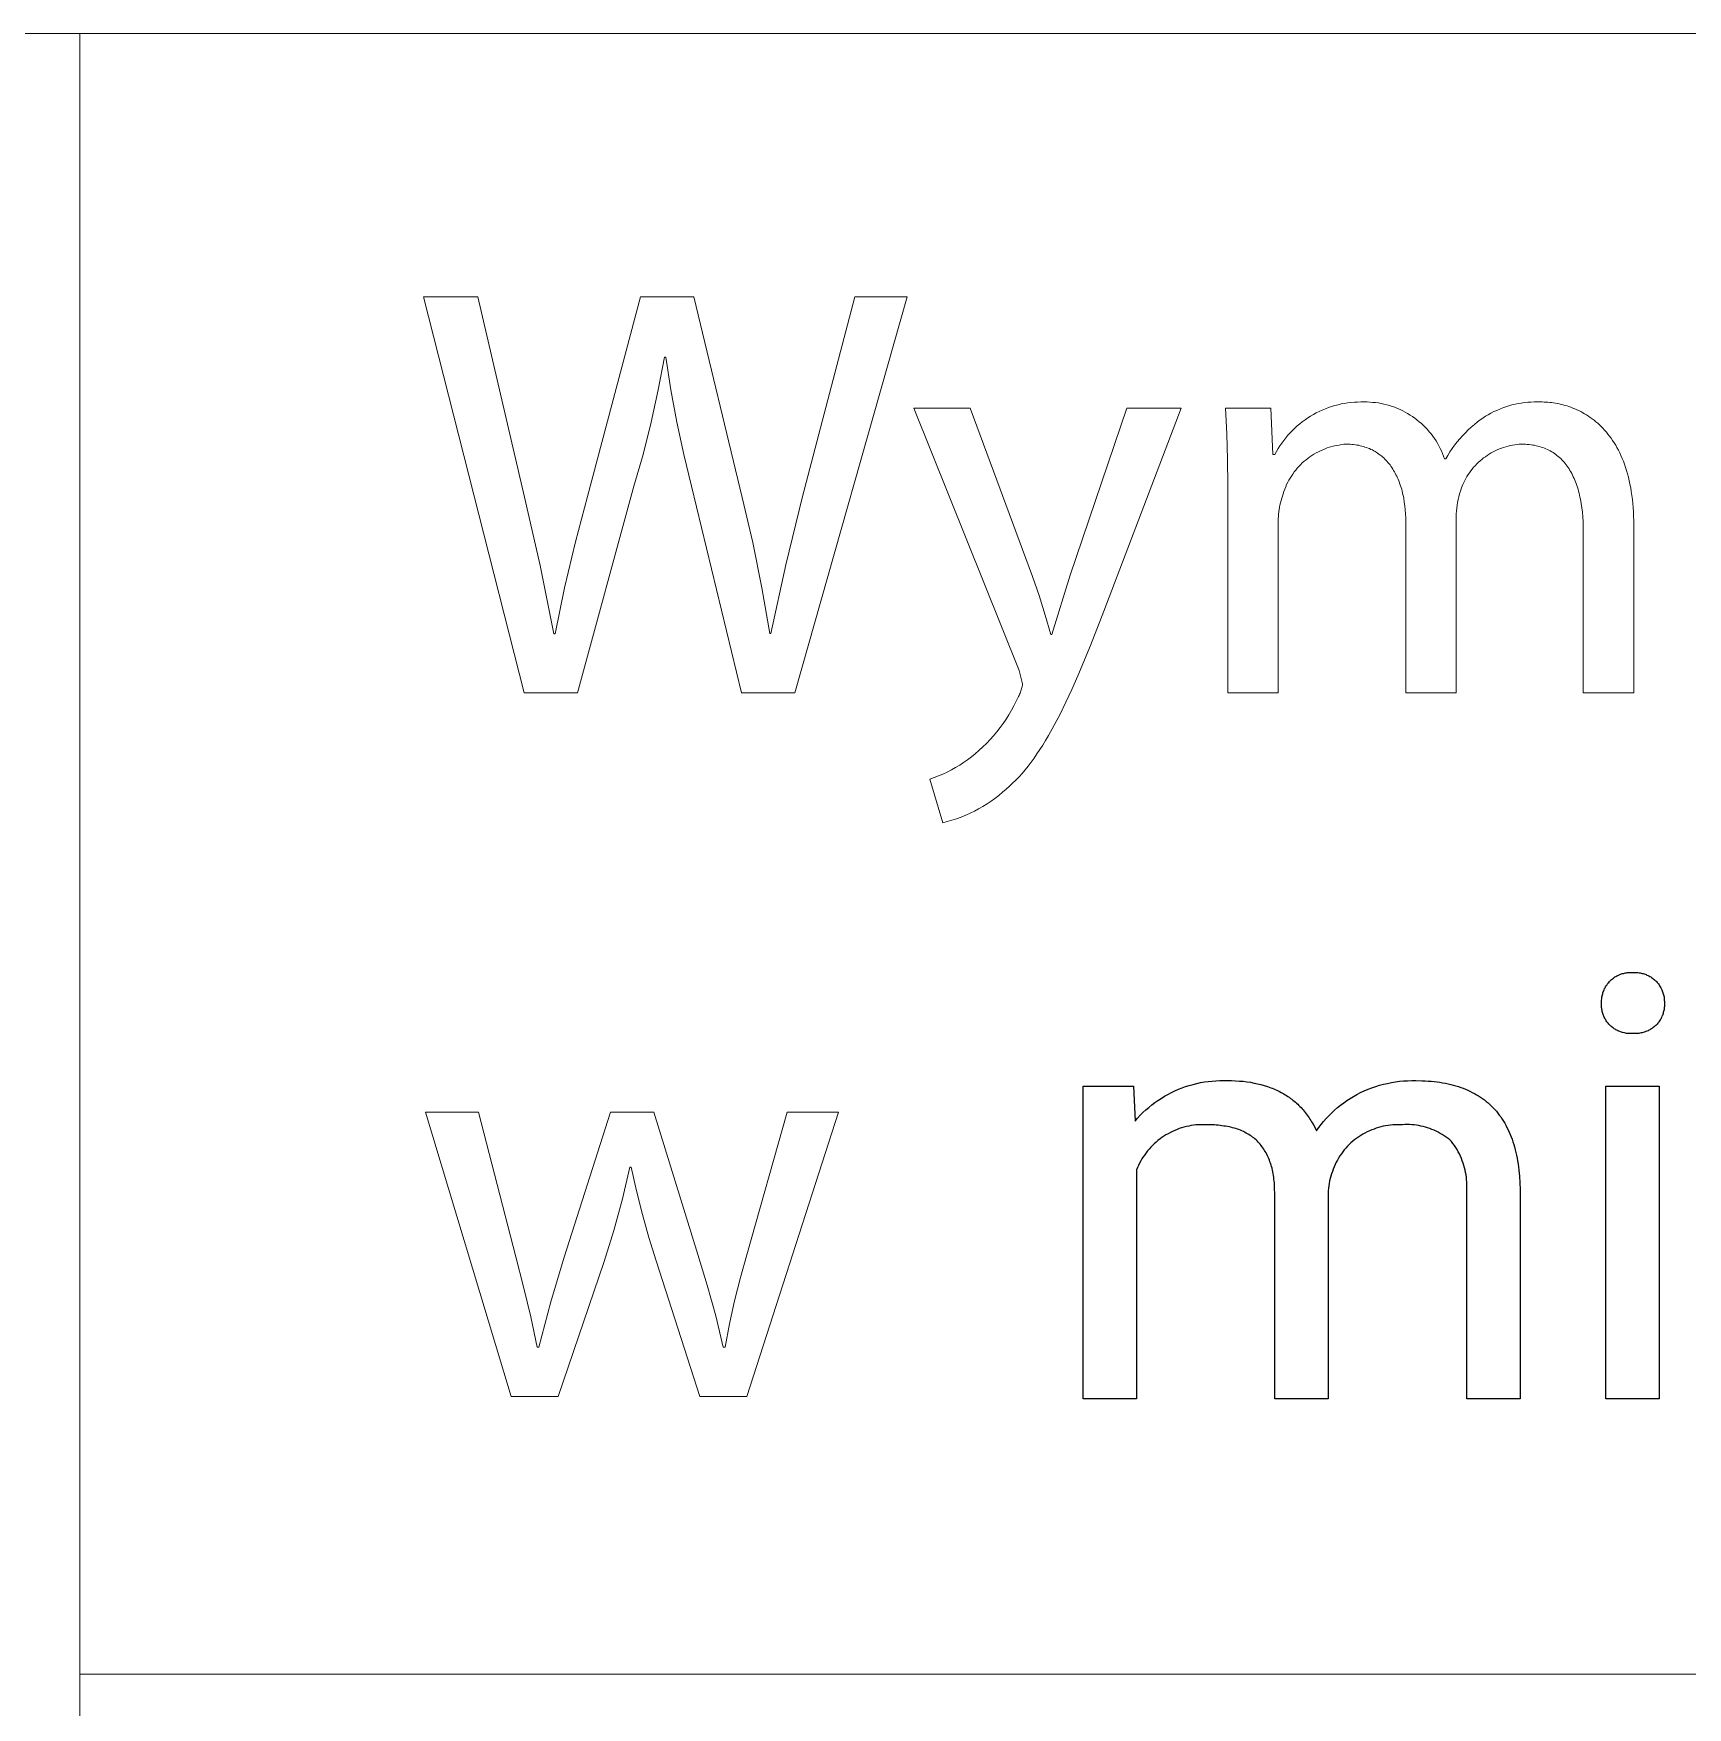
# Model space of a CAD drawing. Header units: millimetres. Extents: x 578 to 4608, y -138 to 2677.
# Drawn here: x 4249.3 to 4362.9, y 197.3 to 312.2 of the extents above; entities that cross this region are included whole.
import ezdxf

# ---------------------------------------------------------------- set-up
doc = ezdxf.new("R2010")
doc.units = ezdxf.units.MM
doc.header["$MEASUREMENT"] = 0
doc.layers.add('Domyślny', color=7, linetype='Continuous', true_color=0x000000)

msp = doc.modelspace()

# ---------------------------------------------------------------- linework, layer by layer
at = {"layer": 'Domyślny', "color": 18, "lineweight": 15, "true_color": 0x000000}
for p, q in [((4604.45, 312.23), (3085.22, 312.23)), ((4252.49, -25.69), (4252.49, 312.23)), ((4283, 266.97), (4276.09, 294.16)), ((4276.09, 294.16), (4279.81, 294.16)), ((4279.81, 294.16), (4283.03, 280.41)), ((4287.35, 280.45), (4290.99, 294.16)), ((4290.99, 294.16), (4294.65, 294.16)), ((4294.65, 294.16), (4297.97, 280.37)), ((4309.29, 294.16), (4301.59, 266.97)), ((4302.11, 280.45), (4305.7, 294.16)), ((4305.7, 294.16), (4309.29, 294.16)), ((4292.64, 290), (4292.21, 287.77)), ((4292.73, 290), (4292.64, 290)), ((4293.08, 287.77), (4292.73, 290)), ((4292.21, 287.77), (4291.71, 285.55)), ((4293.48, 285.55), (4293.08, 287.77)), ((4316.97, 268.5), (4309.75, 286.5)), ((4309.75, 286.5), (4313.62, 286.5)), ((4313.62, 286.5), (4317.9, 274.96)), ((4320.49, 275.04), (4324.37, 286.5)), ((4328.11, 286.5), (4322.8, 272.58)), ((4324.37, 286.5), (4328.11, 286.5)), ((4331.24, 284.75), (4331.14, 286.51)), ((4331.14, 286.51), (4334.25, 286.51)), ((4334.25, 286.51), (4334.4, 283.34)), ((4337.18, 286.08), (4337.38, 286.18)), ((4337.38, 286.18), (4337.58, 286.29)), ((4337.58, 286.29), (4337.79, 286.38)), ((4337.79, 286.38), (4338, 286.47)), ((4338, 286.47), (4338.21, 286.55)), ((4338.21, 286.55), (4338.43, 286.62)), ((4338.43, 286.62), (4338.65, 286.69)), ((4338.65, 286.69), (4338.87, 286.74)), ((4338.87, 286.74), (4339.09, 286.8)), ((4339.09, 286.8), (4339.31, 286.84)), ((4339.31, 286.84), (4339.53, 286.87)), ((4339.53, 286.87), (4339.76, 286.9)), ((4339.76, 286.9), (4339.99, 286.92)), ((4339.99, 286.92), (4340.21, 286.93)), ((4340.21, 286.93), (4340.44, 286.94)), ((4340.44, 286.94), (4340.67, 286.94)), ((4340.67, 286.94), (4340.86, 286.94)), ((4340.86, 286.94), (4341.06, 286.93)), ((4341.06, 286.93), (4341.25, 286.91)), ((4341.25, 286.91), (4341.45, 286.89)), ((4341.45, 286.89), (4341.64, 286.87)), ((4341.64, 286.87), (4341.83, 286.83)), ((4341.83, 286.83), (4342.02, 286.79)), ((4342.02, 286.79), (4342.21, 286.75)), ((4342.21, 286.75), (4342.4, 286.69)), ((4342.4, 286.69), (4342.59, 286.63)), ((4342.59, 286.63), (4342.77, 286.57)), ((4342.77, 286.57), (4342.95, 286.49)), ((4342.95, 286.49), (4343.13, 286.42)), ((4343.13, 286.42), (4343.31, 286.33)), ((4343.31, 286.33), (4343.48, 286.24)), ((4343.48, 286.24), (4343.65, 286.15)), ((4349.18, 286.06), (4349.37, 286.17)), ((4349.37, 286.17), (4349.57, 286.27)), ((4349.57, 286.27), (4349.77, 286.36)), ((4349.77, 286.36), (4349.97, 286.45)), ((4349.97, 286.45), (4350.18, 286.53)), ((4350.18, 286.53), (4350.38, 286.6)), ((4350.38, 286.6), (4350.59, 286.67)), ((4350.59, 286.67), (4350.81, 286.73)), ((4350.81, 286.73), (4351.02, 286.78)), ((4351.02, 286.78), (4351.24, 286.83)), ((4351.24, 286.83), (4351.45, 286.86)), ((4351.45, 286.86), (4351.67, 286.89)), ((4351.67, 286.89), (4351.89, 286.92)), ((4351.89, 286.92), (4352.11, 286.93)), ((4352.11, 286.93), (4352.33, 286.94)), ((4352.33, 286.94), (4352.55, 286.94)), ((4352.55, 286.94), (4352.77, 286.94)), ((4352.77, 286.94), (4352.89, 286.94)), ((4352.89, 286.94), (4353.02, 286.93)), ((4353.02, 286.93), (4353.14, 286.93)), ((4353.14, 286.93), (4353.27, 286.92)), ((4353.27, 286.92), (4353.4, 286.9)), ((4353.4, 286.9), (4353.53, 286.89)), ((4353.53, 286.89), (4353.66, 286.87)), ((4353.66, 286.87), (4353.79, 286.85)), ((4353.79, 286.85), (4353.92, 286.83)), ((4353.92, 286.83), (4354.05, 286.8)), ((4354.05, 286.8), (4354.19, 286.77)), ((4354.19, 286.77), (4354.32, 286.74)), ((4354.32, 286.74), (4354.45, 286.7)), ((4354.45, 286.7), (4354.59, 286.66)), ((4354.59, 286.66), (4354.72, 286.62)), ((4354.72, 286.62), (4354.86, 286.57)), ((4354.86, 286.57), (4354.99, 286.52)), ((4354.99, 286.52), (4355.13, 286.46)), ((4355.13, 286.46), (4355.26, 286.4)), ((4355.26, 286.4), (4355.4, 286.34)), ((4355.4, 286.34), (4355.53, 286.27)), ((4355.53, 286.27), (4355.67, 286.2)), ((4355.67, 286.2), (4355.8, 286.13)), ((4291.71, 285.55), (4291.16, 283.34)), ((4293.96, 283.34), (4293.48, 285.55)), ((4335.74, 284.98), (4335.9, 285.14)), ((4335.9, 285.14), (4336.07, 285.29)), ((4336.07, 285.29), (4336.24, 285.44)), ((4336.24, 285.44), (4336.42, 285.58)), ((4336.42, 285.58), (4336.61, 285.71)), ((4336.61, 285.71), (4336.79, 285.84)), ((4336.79, 285.84), (4336.99, 285.96)), ((4336.99, 285.96), (4337.18, 286.08)), ((4343.65, 286.15), (4343.82, 286.04)), ((4343.82, 286.04), (4343.98, 285.94)), ((4343.98, 285.94), (4344.14, 285.82)), ((4344.14, 285.82), (4344.29, 285.71)), ((4344.29, 285.71), (4344.45, 285.58)), ((4344.45, 285.58), (4344.59, 285.45)), ((4344.59, 285.45), (4344.74, 285.32)), ((4344.74, 285.32), (4344.87, 285.18)), ((4344.87, 285.18), (4345.01, 285.04)), ((4345.01, 285.04), (4345.13, 284.89)), ((4347.61, 284.82), (4347.81, 285.02)), ((4347.81, 285.02), (4348.02, 285.21)), ((4348.02, 285.21), (4348.23, 285.39)), ((4348.23, 285.39), (4348.45, 285.57)), ((4348.45, 285.57), (4348.63, 285.7)), ((4348.63, 285.7), (4348.81, 285.83)), ((4348.81, 285.83), (4348.99, 285.95)), ((4348.99, 285.95), (4349.18, 286.06)), ((4355.8, 286.13), (4355.93, 286.05)), ((4355.93, 286.05), (4356.06, 285.96)), ((4356.06, 285.96), (4356.19, 285.88)), ((4356.19, 285.88), (4356.32, 285.78)), ((4356.32, 285.78), (4356.45, 285.69)), ((4356.45, 285.69), (4356.57, 285.58)), ((4356.57, 285.58), (4356.7, 285.48)), ((4356.7, 285.48), (4356.82, 285.37)), ((4356.82, 285.37), (4356.94, 285.25)), ((4356.94, 285.25), (4357.06, 285.13)), ((4357.06, 285.13), (4357.17, 285)), ((4331.29, 282.98), (4331.24, 284.75)), ((4334.76, 283.74), (4334.88, 283.93)), ((4334.88, 283.93), (4335.01, 284.11)), ((4335.01, 284.11), (4335.14, 284.3)), ((4335.14, 284.3), (4335.28, 284.48)), ((4335.28, 284.48), (4335.43, 284.65)), ((4335.43, 284.65), (4335.58, 284.82)), ((4335.58, 284.82), (4335.74, 284.98)), ((4338.45, 283.88), (4338.29, 283.83)), ((4338.62, 283.92), (4338.45, 283.88)), ((4338.78, 283.95), (4338.62, 283.92)), ((4338.95, 283.98), (4338.78, 283.95)), ((4339.11, 284.01), (4338.95, 283.98)), ((4339.28, 284.03), (4339.11, 284.01)), ((4339.45, 284.04), (4339.28, 284.03)), ((4339.57, 284.04), (4339.45, 284.04)), ((4339.7, 284.03), (4339.57, 284.04)), ((4339.82, 284.02), (4339.7, 284.03)), ((4339.94, 284.01), (4339.82, 284.02)), ((4340.06, 284), (4339.94, 284.01)), ((4340.17, 283.98), (4340.06, 284)), ((4340.29, 283.96), (4340.17, 283.98)), ((4340.4, 283.93), (4340.29, 283.96)), ((4340.51, 283.91), (4340.4, 283.93)), ((4340.62, 283.88), (4340.51, 283.91)), ((4340.72, 283.84), (4340.62, 283.88)), ((4345.13, 284.89), (4345.26, 284.74)), ((4345.26, 284.74), (4345.38, 284.59)), ((4345.38, 284.59), (4345.49, 284.43)), ((4345.49, 284.43), (4345.6, 284.26)), ((4345.6, 284.26), (4345.7, 284.1)), ((4345.7, 284.1), (4345.79, 283.93)), ((4345.79, 283.93), (4345.88, 283.75)), ((4346.71, 283.75), (4346.87, 283.97)), ((4346.87, 283.97), (4347.05, 284.2)), ((4347.05, 284.2), (4347.23, 284.41)), ((4347.23, 284.41), (4347.41, 284.62)), ((4347.41, 284.62), (4347.61, 284.82)), ((4350.39, 283.86), (4350.24, 283.82)), ((4350.54, 283.9), (4350.39, 283.86)), ((4350.69, 283.94), (4350.54, 283.9)), ((4350.85, 283.97), (4350.69, 283.94)), ((4351, 283.99), (4350.85, 283.97)), ((4351.16, 284.01), (4351, 283.99)), ((4351.31, 284.03), (4351.16, 284.01)), ((4351.47, 284.04), (4351.31, 284.03)), ((4351.6, 284.04), (4351.47, 284.04)), ((4351.73, 284.03), (4351.6, 284.04)), ((4351.86, 284.02), (4351.73, 284.03)), ((4351.99, 284.01), (4351.86, 284.02)), ((4352.12, 284), (4351.99, 284.01)), ((4352.24, 283.98), (4352.12, 284)), ((4352.36, 283.96), (4352.24, 283.98)), ((4352.48, 283.93), (4352.36, 283.96)), ((4352.59, 283.91), (4352.48, 283.93)), ((4352.71, 283.87), (4352.59, 283.91)), ((4352.82, 283.84), (4352.71, 283.87)), ((4357.17, 285), (4357.29, 284.87)), ((4357.29, 284.87), (4357.4, 284.73)), ((4357.4, 284.73), (4357.51, 284.59)), ((4357.51, 284.59), (4357.62, 284.44)), ((4357.62, 284.44), (4357.72, 284.29)), ((4357.72, 284.29), (4357.83, 284.13)), ((4357.83, 284.13), (4357.93, 283.97)), ((4357.93, 283.97), (4358.02, 283.8)), ((4291.16, 283.34), (4290.54, 281.15)), ((4294.49, 281.15), (4293.96, 283.34)), ((4331.3, 281.22), (4331.29, 282.98)), ((4334.4, 283.34), (4334.53, 283.34)), ((4334.53, 283.34), (4334.64, 283.54)), ((4334.64, 283.54), (4334.76, 283.74)), ((4336.42, 282.75), (4336.3, 282.63)), ((4336.55, 282.86), (4336.42, 282.75)), ((4336.68, 282.97), (4336.55, 282.86)), ((4336.81, 283.07), (4336.68, 282.97)), ((4336.94, 283.17), (4336.81, 283.07)), ((4337.08, 283.26), (4336.94, 283.17)), ((4337.22, 283.35), (4337.08, 283.26)), ((4337.37, 283.44), (4337.22, 283.35)), ((4337.52, 283.52), (4337.37, 283.44)), ((4337.67, 283.59), (4337.52, 283.52)), ((4337.82, 283.66), (4337.67, 283.59)), ((4337.98, 283.72), (4337.82, 283.66)), ((4338.13, 283.78), (4337.98, 283.72)), ((4338.29, 283.83), (4338.13, 283.78)), ((4340.83, 283.81), (4340.72, 283.84)), ((4340.93, 283.77), (4340.83, 283.81)), ((4341.03, 283.73), (4340.93, 283.77)), ((4341.13, 283.68), (4341.03, 283.73)), ((4341.23, 283.64), (4341.13, 283.68)), ((4341.32, 283.58), (4341.23, 283.64)), ((4341.41, 283.53), (4341.32, 283.58)), ((4341.5, 283.48), (4341.41, 283.53)), ((4341.59, 283.42), (4341.5, 283.48)), ((4341.68, 283.36), (4341.59, 283.42)), ((4341.76, 283.29), (4341.68, 283.36)), ((4341.85, 283.23), (4341.76, 283.29)), ((4341.93, 283.16), (4341.85, 283.23)), ((4342.01, 283.09), (4341.93, 283.16)), ((4342.08, 283.01), (4342.01, 283.09)), ((4342.16, 282.94), (4342.08, 283.01)), ((4342.23, 282.86), (4342.16, 282.94)), ((4342.3, 282.78), (4342.23, 282.86)), ((4342.37, 282.69), (4342.3, 282.78)), ((4345.88, 283.75), (4345.97, 283.58)), ((4345.97, 283.58), (4346.04, 283.4)), ((4346.04, 283.4), (4346.12, 283.22)), ((4346.12, 283.22), (4346.18, 283.03)), ((4346.18, 283.03), (4346.26, 283.03)), ((4346.26, 283.03), (4346.4, 283.27)), ((4346.4, 283.27), (4346.55, 283.51)), ((4346.55, 283.51), (4346.71, 283.75)), ((4348.5, 282.79), (4348.39, 282.68)), ((4348.62, 282.89), (4348.5, 282.79)), ((4348.74, 282.99), (4348.62, 282.89)), ((4348.86, 283.09), (4348.74, 282.99)), ((4348.99, 283.18), (4348.86, 283.09)), ((4349.12, 283.27), (4348.99, 283.18)), ((4349.25, 283.36), (4349.12, 283.27)), ((4349.38, 283.44), (4349.25, 283.36)), ((4349.52, 283.51), (4349.38, 283.44)), ((4349.66, 283.58), (4349.52, 283.51)), ((4349.8, 283.65), (4349.66, 283.58)), ((4349.95, 283.71), (4349.8, 283.65)), ((4350.09, 283.77), (4349.95, 283.71)), ((4350.24, 283.82), (4350.09, 283.77)), ((4352.93, 283.8), (4352.82, 283.84)), ((4353.04, 283.76), (4352.93, 283.8)), ((4353.14, 283.72), (4353.04, 283.76)), ((4353.24, 283.67), (4353.14, 283.72)), ((4353.34, 283.62), (4353.24, 283.67)), ((4353.44, 283.57), (4353.34, 283.62)), ((4353.54, 283.52), (4353.44, 283.57)), ((4353.63, 283.46), (4353.54, 283.52)), ((4353.73, 283.4), (4353.63, 283.46)), ((4353.82, 283.33), (4353.73, 283.4)), ((4353.9, 283.27), (4353.82, 283.33)), ((4353.99, 283.2), (4353.9, 283.27)), ((4354.07, 283.12), (4353.99, 283.2)), ((4354.16, 283.05), (4354.07, 283.12)), ((4354.24, 282.97), (4354.16, 283.05)), ((4354.31, 282.89), (4354.24, 282.97)), ((4354.39, 282.8), (4354.31, 282.89)), ((4354.46, 282.71), (4354.39, 282.8)), ((4354.53, 282.62), (4354.46, 282.71)), ((4358.02, 283.8), (4358.12, 283.62)), ((4358.12, 283.62), (4358.21, 283.44)), ((4358.21, 283.44), (4358.29, 283.25)), ((4358.29, 283.25), (4358.38, 283.06)), ((4358.38, 283.06), (4358.46, 282.86)), ((4358.46, 282.86), (4358.54, 282.66)), ((4335.5, 281.57), (4335.42, 281.42)), ((4335.58, 281.71), (4335.5, 281.57)), ((4335.67, 281.85), (4335.58, 281.71)), ((4335.76, 281.99), (4335.67, 281.85)), ((4335.86, 282.13), (4335.76, 281.99)), ((4335.97, 282.26), (4335.86, 282.13)), ((4336.07, 282.39), (4335.97, 282.26)), ((4336.19, 282.51), (4336.07, 282.39)), ((4336.3, 282.63), (4336.19, 282.51)), ((4342.44, 282.61), (4342.37, 282.69)), ((4342.5, 282.52), (4342.44, 282.61)), ((4342.56, 282.43), (4342.5, 282.52)), ((4342.63, 282.33), (4342.56, 282.43)), ((4342.68, 282.24), (4342.63, 282.33)), ((4342.74, 282.14), (4342.68, 282.24)), ((4342.8, 282.04), (4342.74, 282.14)), ((4342.85, 281.94), (4342.8, 282.04)), ((4342.9, 281.84), (4342.85, 281.94)), ((4342.95, 281.73), (4342.9, 281.84)), ((4343, 281.63), (4342.95, 281.73)), ((4343.04, 281.52), (4343, 281.63)), ((4347.64, 281.68), (4347.57, 281.54)), ((4347.72, 281.81), (4347.64, 281.68)), ((4347.8, 281.95), (4347.72, 281.81)), ((4347.89, 282.08), (4347.8, 281.95)), ((4347.98, 282.2), (4347.89, 282.08)), ((4348.08, 282.33), (4347.98, 282.2)), ((4348.18, 282.45), (4348.08, 282.33)), ((4348.28, 282.56), (4348.18, 282.45)), ((4348.39, 282.68), (4348.28, 282.56)), ((4354.6, 282.53), (4354.53, 282.62)), ((4354.67, 282.44), (4354.6, 282.53)), ((4354.73, 282.34), (4354.67, 282.44)), ((4354.79, 282.24), (4354.73, 282.34)), ((4354.86, 282.13), (4354.79, 282.24)), ((4354.91, 282.03), (4354.86, 282.13)), ((4354.97, 281.92), (4354.91, 282.03)), ((4355.02, 281.8), (4354.97, 281.92)), ((4355.08, 281.69), (4355.02, 281.8)), ((4355.13, 281.57), (4355.08, 281.69)), ((4355.17, 281.45), (4355.13, 281.57)), ((4358.54, 282.66), (4358.61, 282.44)), ((4358.61, 282.44), (4358.68, 282.23)), ((4358.68, 282.23), (4358.74, 282)), ((4358.74, 282), (4358.8, 281.77)), ((4358.8, 281.77), (4358.86, 281.53)), ((4286.52, 277.33), (4287.35, 280.45)), ((4290.54, 281.15), (4286.67, 266.97)), ((4297.91, 266.97), (4294.49, 281.15)), ((4300.96, 275.76), (4302.11, 280.45)), ((4331.3, 266.97), (4331.3, 281.22)), ((4335.06, 280.48), (4335.01, 280.33)), ((4335.1, 280.64), (4335.06, 280.48)), ((4335.16, 280.8), (4335.1, 280.64)), ((4335.21, 280.96), (4335.16, 280.8)), ((4335.28, 281.11), (4335.21, 280.96)), ((4335.34, 281.27), (4335.28, 281.11)), ((4335.42, 281.42), (4335.34, 281.27)), ((4343.08, 281.41), (4343.04, 281.52)), ((4343.12, 281.29), (4343.08, 281.41)), ((4343.16, 281.18), (4343.12, 281.29)), ((4343.2, 281.06), (4343.16, 281.18)), ((4343.24, 280.94), (4343.2, 281.06)), ((4343.27, 280.82), (4343.24, 280.94)), ((4343.3, 280.7), (4343.27, 280.82)), ((4343.33, 280.58), (4343.3, 280.7)), ((4343.36, 280.45), (4343.33, 280.58)), ((4343.38, 280.32), (4343.36, 280.45)), ((4347.16, 280.43), (4347.12, 280.24)), ((4347.21, 280.62), (4347.16, 280.43)), ((4347.27, 280.82), (4347.21, 280.62)), ((4347.32, 280.97), (4347.27, 280.82)), ((4347.37, 281.11), (4347.32, 280.97)), ((4347.43, 281.26), (4347.37, 281.11)), ((4347.5, 281.4), (4347.43, 281.26)), ((4347.57, 281.54), (4347.5, 281.4)), ((4355.22, 281.33), (4355.17, 281.45)), ((4355.26, 281.21), (4355.22, 281.33)), ((4355.31, 281.08), (4355.26, 281.21)), ((4355.35, 280.95), (4355.31, 281.08)), ((4355.38, 280.82), (4355.35, 280.95)), ((4355.42, 280.68), (4355.38, 280.82)), ((4355.45, 280.54), (4355.42, 280.68)), ((4355.48, 280.4), (4355.45, 280.54)), ((4358.86, 281.53), (4358.91, 281.29)), ((4358.91, 281.29), (4358.96, 281.04)), ((4358.96, 281.04), (4359, 280.78)), ((4359, 280.78), (4359.04, 280.52)), ((4359.04, 280.52), (4359.08, 280.25)), ((4283.03, 280.41), (4284.1, 275.72)), ((4297.97, 280.37), (4298.69, 277.28)), ((4334.8, 279.39), (4334.79, 279.23)), ((4334.83, 279.55), (4334.8, 279.39)), ((4334.85, 279.71), (4334.83, 279.55)), ((4334.88, 279.86), (4334.85, 279.71)), ((4334.92, 280.02), (4334.88, 279.86)), ((4334.96, 280.18), (4334.92, 280.02)), ((4335.01, 280.33), (4334.96, 280.18)), ((4343.42, 280.06), (4343.38, 280.32)), ((4343.46, 279.8), (4343.42, 280.06)), ((4343.49, 279.53), (4343.46, 279.8)), ((4343.51, 279.25), (4343.49, 279.53)), ((4347.01, 279.44), (4346.99, 279.25)), ((4347.03, 279.64), (4347.01, 279.44)), ((4347.05, 279.84), (4347.03, 279.64)), ((4347.08, 280.04), (4347.05, 279.84)), ((4347.12, 280.24), (4347.08, 280.04)), ((4355.51, 280.26), (4355.48, 280.4)), ((4355.57, 279.97), (4355.51, 280.26)), ((4355.61, 279.67), (4355.57, 279.97)), ((4355.65, 279.36), (4355.61, 279.67)), ((4355.67, 279.04), (4355.65, 279.36)), ((4359.08, 280.25), (4359.11, 279.97)), ((4359.11, 279.97), (4359.13, 279.68)), ((4359.13, 279.68), (4359.15, 279.39)), ((4359.15, 279.39), (4359.16, 279.09)), ((4334.78, 279.07), (4334.77, 278.91)), ((4334.77, 278.91), (4334.77, 278.75)), ((4334.77, 278.75), (4334.77, 266.97)), ((4334.79, 279.23), (4334.78, 279.07)), ((4343.52, 278.97), (4343.51, 279.25)), ((4343.53, 278.68), (4343.52, 278.97)), ((4343.53, 266.97), (4343.53, 278.68)), ((4346.99, 279.25), (4346.99, 279.05)), ((4346.99, 279.05), (4346.99, 266.97)), ((4355.69, 278.71), (4355.67, 279.04)), ((4355.71, 278.37), (4355.69, 278.71)), ((4355.71, 278.03), (4355.71, 278.37)), ((4359.16, 279.09), (4359.17, 278.78)), ((4359.17, 278.78), (4359.17, 278.47)), ((4359.17, 278.47), (4359.17, 266.97)), ((4285.77, 274.18), (4286.52, 277.33)), ((4298.69, 277.28), (4299.32, 274.18)), ((4355.71, 266.97), (4355.71, 278.03)), ((4284.1, 275.72), (4285.04, 271.01)), ((4299.94, 271.05), (4300.96, 275.76)), ((4317.9, 274.96), (4318.35, 273.64)), ((4319.23, 270.97), (4320.49, 275.04)), ((4285.12, 271.01), (4285.77, 274.18)), ((4299.32, 274.18), (4299.86, 271.05)), ((4318.35, 273.64), (4318.77, 272.31)), ((4322.8, 272.58), (4321.88, 270.22)), ((4318.77, 272.31), (4319.15, 270.97)), ((4285.04, 271.01), (4285.12, 271.01)), ((4299.86, 271.05), (4299.94, 271.05)), ((4319.15, 270.97), (4319.23, 270.97)), ((4321.88, 270.22), (4321.01, 268.14)), ((4317.22, 267.58), (4316.97, 268.5)), ((4321.01, 268.14), (4320.6, 267.2)), ((4286.67, 266.97), (4283, 266.97)), ((4301.59, 266.97), (4297.91, 266.97)), ((4316.78, 266.4), (4316.93, 266.72)), ((4316.93, 266.72), (4316.97, 266.79)), ((4316.97, 266.79), (4317.01, 266.87)), ((4317.01, 266.87), (4317.04, 266.94)), ((4317.04, 266.94), (4317.07, 267.02)), ((4317.07, 267.02), (4317.1, 267.1)), ((4317.1, 267.1), (4317.13, 267.17)), ((4317.13, 267.17), (4317.15, 267.25)), ((4317.15, 267.25), (4317.17, 267.33)), ((4317.17, 267.33), (4317.19, 267.41)), ((4317.19, 267.41), (4317.2, 267.5)), ((4317.2, 267.5), (4317.22, 267.58)), ((4320.6, 267.2), (4320.19, 266.32)), ((4334.77, 266.97), (4331.3, 266.97)), ((4346.99, 266.97), (4343.53, 266.97)), ((4359.17, 266.97), (4355.71, 266.97)), ((4316.27, 265.46), (4316.45, 265.77)), ((4316.45, 265.77), (4316.62, 266.08)), ((4316.62, 266.08), (4316.78, 266.4)), ((4319.79, 265.51), (4319.39, 264.74)), ((4320.19, 266.32), (4319.79, 265.51)), ((4315.45, 264.3), (4315.67, 264.58)), ((4315.67, 264.58), (4315.88, 264.86)), ((4315.88, 264.86), (4316.08, 265.16)), ((4316.08, 265.16), (4316.27, 265.46)), ((4319.39, 264.74), (4319, 264.04)), ((4314.22, 263.01), (4314.49, 263.25)), ((4314.49, 263.25), (4314.74, 263.5)), ((4314.74, 263.5), (4314.98, 263.76)), ((4314.98, 263.76), (4315.22, 264.02)), ((4315.22, 264.02), (4315.45, 264.3)), ((4318.6, 263.38), (4318.4, 263.07)), ((4318.8, 263.7), (4318.6, 263.38)), ((4319, 264.04), (4318.8, 263.7)), ((4312.9, 262.01), (4313.17, 262.18)), ((4313.17, 262.18), (4313.44, 262.37)), ((4313.44, 262.37), (4313.7, 262.57)), ((4313.7, 262.57), (4313.95, 262.77)), ((4313.95, 262.77), (4314.22, 263.01)), ((4317.8, 262.21), (4317.59, 261.94)), ((4318, 262.48), (4317.8, 262.21)), ((4318.2, 262.77), (4318, 262.48)), ((4318.4, 263.07), (4318.2, 262.77)), ((4310.84, 261.04), (4311.15, 261.15)), ((4311.73, 258.05), (4310.84, 261.04)), ((4311.15, 261.15), (4311.45, 261.27)), ((4311.45, 261.27), (4311.75, 261.39)), ((4311.75, 261.39), (4312.05, 261.53)), ((4312.05, 261.53), (4312.34, 261.68)), ((4312.34, 261.68), (4312.62, 261.84)), ((4312.62, 261.84), (4312.9, 262.01)), ((4316.75, 260.98), (4316.53, 260.77)), ((4316.97, 261.21), (4316.75, 260.98)), ((4317.18, 261.44), (4316.97, 261.21)), ((4317.39, 261.69), (4317.18, 261.44)), ((4317.59, 261.94), (4317.39, 261.69)), ((4315.58, 259.92), (4315.32, 259.72)), ((4315.84, 260.14), (4315.58, 259.92)), ((4316.09, 260.36), (4315.84, 260.14)), ((4316.31, 260.56), (4316.09, 260.36)), ((4316.53, 260.77), (4316.31, 260.56)), ((4313.61, 258.7), (4313.31, 258.56)), ((4313.91, 258.84), (4313.61, 258.7)), ((4314.2, 259), (4313.91, 258.84)), ((4314.49, 259.16), (4314.2, 259)), ((4314.78, 259.34), (4314.49, 259.16)), ((4315.05, 259.52), (4314.78, 259.34)), ((4315.32, 259.72), (4315.05, 259.52)), ((4312.05, 258.13), (4311.73, 258.05)), ((4312.37, 258.22), (4312.05, 258.13)), ((4312.69, 258.32), (4312.37, 258.22)), ((4313, 258.44), (4312.69, 258.32)), ((4313.31, 258.56), (4313, 258.44)), ((4282.11, 218.65), (4276.22, 238.18)), ((4276.22, 238.18), (4279.86, 238.18)), ((4279.86, 238.18), (4282.42, 228.26)), ((4285.74, 228.22), (4288.93, 238.18)), ((4288.93, 238.18), (4291.91, 238.18)), ((4291.91, 238.18), (4294.93, 228.42)), ((4298.28, 228.38), (4301.06, 238.18)), ((4304.58, 238.18), (4298.28, 218.65)), ((4301.06, 238.18), (4304.58, 238.18)), ((4290.26, 234.4), (4289.74, 232.22)), ((4290.34, 234.4), (4290.26, 234.4)), ((4290.71, 232.77), (4290.34, 234.4)), ((4289.74, 232.22), (4289.15, 230.06)), ((4291.12, 231.16), (4290.71, 232.77)), ((4291.57, 229.57), (4291.12, 231.16)), ((4289.15, 230.06), (4288.49, 227.93)), ((4292.07, 227.98), (4291.57, 229.57)), ((4282.42, 228.26), (4282.96, 226.2)), ((4284.82, 225.15), (4285.74, 228.22)), ((4288.49, 227.93), (4285.33, 218.65)), ((4295.06, 218.65), (4292.07, 227.98)), ((4294.93, 228.42), (4295.57, 226.31)), ((4297.85, 226.82), (4298.28, 228.38)), ((4297.45, 225.24), (4297.85, 226.82)), ((4282.96, 226.2), (4283.46, 224.13)), ((4295.57, 226.31), (4296.15, 224.19)), ((4283.46, 224.13), (4283.9, 222.05)), ((4284, 222.05), (4284.82, 225.15)), ((4296.15, 224.19), (4296.67, 222.05)), ((4297.1, 223.65), (4297.45, 225.24)), ((4296.79, 222.05), (4297.1, 223.65)), ((4283.9, 222.05), (4284, 222.05)), ((4296.67, 222.05), (4296.79, 222.05)), ((4285.33, 218.65), (4282.11, 218.65)), ((4298.28, 218.65), (4295.06, 218.65)), ((4252.49, 199.61), (4604.46, 199.61))]:
    msp.add_line(p, q, dxfattribs=at)
at = {"layer": 'Domyślny'}
for p, q in [((4357.4, 247.04), (4357.45, 247.09)), ((4357.45, 247.09), (4357.5, 247.15)), ((4357.5, 247.15), (4357.55, 247.2)), ((4357.55, 247.2), (4357.6, 247.25)), ((4357.6, 247.25), (4357.65, 247.29)), ((4357.65, 247.29), (4357.71, 247.34)), ((4357.71, 247.34), (4357.77, 247.38)), ((4357.77, 247.38), (4357.82, 247.42)), ((4357.82, 247.42), (4357.88, 247.46)), ((4357.88, 247.46), (4357.95, 247.5)), ((4357.95, 247.5), (4358.01, 247.53)), ((4358.01, 247.53), (4358.07, 247.56)), ((4358.07, 247.56), (4358.14, 247.59)), ((4358.14, 247.59), (4358.2, 247.62)), ((4358.2, 247.62), (4358.27, 247.65)), ((4358.27, 247.65), (4358.34, 247.67)), ((4358.34, 247.67), (4358.4, 247.69)), ((4358.4, 247.69), (4358.47, 247.71)), ((4358.47, 247.71), (4358.54, 247.72)), ((4358.54, 247.72), (4358.61, 247.74)), ((4358.61, 247.74), (4358.68, 247.75)), ((4358.68, 247.75), (4358.75, 247.76)), ((4358.75, 247.76), (4358.82, 247.76)), ((4358.82, 247.76), (4358.89, 247.77)), ((4358.89, 247.77), (4358.97, 247.77)), ((4358.97, 247.77), (4359.04, 247.77)), ((4359.04, 247.77), (4359.11, 247.76)), ((4359.11, 247.76), (4359.18, 247.77)), ((4359.18, 247.77), (4359.25, 247.77)), ((4359.25, 247.77), (4359.32, 247.77)), ((4359.32, 247.77), (4359.39, 247.76)), ((4359.39, 247.76), (4359.46, 247.76)), ((4359.46, 247.76), (4359.54, 247.75)), ((4359.54, 247.75), (4359.61, 247.74)), ((4359.61, 247.74), (4359.68, 247.72)), ((4359.68, 247.72), (4359.75, 247.71)), ((4359.75, 247.71), (4359.82, 247.69)), ((4359.82, 247.69), (4359.88, 247.67)), ((4359.88, 247.67), (4359.95, 247.65)), ((4359.95, 247.65), (4360.02, 247.62)), ((4360.02, 247.62), (4360.08, 247.59)), ((4360.08, 247.59), (4360.15, 247.56)), ((4360.15, 247.56), (4360.21, 247.53)), ((4360.21, 247.53), (4360.28, 247.5)), ((4360.28, 247.5), (4360.34, 247.46)), ((4360.34, 247.46), (4360.4, 247.42)), ((4360.4, 247.42), (4360.46, 247.38)), ((4360.46, 247.38), (4360.51, 247.34)), ((4360.51, 247.34), (4360.57, 247.29)), ((4360.57, 247.29), (4360.62, 247.25)), ((4360.62, 247.25), (4360.68, 247.2)), ((4360.68, 247.2), (4360.73, 247.15)), ((4360.73, 247.15), (4360.78, 247.09)), ((4360.78, 247.09), (4360.82, 247.04)), ((4356.96, 245.87), (4356.97, 245.95)), ((4356.97, 245.95), (4356.98, 246.02)), ((4356.98, 246.02), (4356.99, 246.09)), ((4356.99, 246.09), (4357, 246.17)), ((4357, 246.17), (4357.02, 246.24)), ((4357.02, 246.24), (4357.04, 246.31)), ((4357.04, 246.31), (4357.06, 246.38)), ((4357.06, 246.38), (4357.08, 246.45)), ((4357.08, 246.45), (4357.11, 246.52)), ((4357.11, 246.52), (4357.14, 246.59)), ((4357.14, 246.59), (4357.17, 246.66)), ((4357.17, 246.66), (4357.2, 246.72)), ((4357.2, 246.72), (4357.24, 246.79)), ((4357.24, 246.79), (4357.28, 246.85)), ((4357.28, 246.85), (4357.32, 246.91)), ((4357.32, 246.91), (4357.36, 246.98)), ((4357.36, 246.98), (4357.4, 247.04)), ((4360.82, 247.04), (4360.87, 246.98)), ((4360.87, 246.98), (4360.91, 246.92)), ((4360.91, 246.92), (4360.95, 246.85)), ((4360.95, 246.85), (4360.99, 246.79)), ((4360.99, 246.79), (4361.03, 246.72)), ((4361.03, 246.72), (4361.06, 246.66)), ((4361.06, 246.66), (4361.09, 246.59)), ((4361.09, 246.59), (4361.12, 246.52)), ((4361.12, 246.52), (4361.15, 246.45)), ((4361.15, 246.45), (4361.17, 246.38)), ((4361.17, 246.38), (4361.19, 246.31)), ((4361.19, 246.31), (4361.21, 246.24)), ((4361.21, 246.24), (4361.23, 246.17)), ((4361.23, 246.17), (4361.25, 246.09)), ((4361.25, 246.09), (4361.26, 246.02)), ((4361.26, 246.02), (4361.27, 245.95)), ((4361.27, 245.95), (4361.27, 245.87)), ((4356.95, 245.8), (4356.96, 245.87)), ((4356.95, 245.72), (4356.95, 245.8)), ((4356.95, 245.65), (4356.95, 245.72)), ((4356.95, 245.58), (4356.95, 245.65)), ((4356.95, 245.51), (4356.95, 245.58)), ((4356.96, 245.44), (4356.95, 245.51)), ((4356.96, 245.37), (4356.96, 245.44)), ((4356.97, 245.3), (4356.96, 245.37)), ((4356.98, 245.23), (4356.97, 245.3)), ((4357, 245.16), (4356.98, 245.23)), ((4357.01, 245.09), (4357, 245.16)), ((4357.03, 245.02), (4357.01, 245.09)), ((4357.05, 244.96), (4357.03, 245.02)), ((4357.07, 244.89), (4357.05, 244.96)), ((4357.09, 244.82), (4357.07, 244.89)), ((4357.12, 244.76), (4357.09, 244.82)), ((4361.14, 244.82), (4361.11, 244.76)), ((4361.16, 244.89), (4361.14, 244.82)), ((4361.18, 244.96), (4361.16, 244.89)), ((4361.2, 245.02), (4361.18, 244.96)), ((4361.22, 245.09), (4361.2, 245.02)), ((4361.24, 245.16), (4361.22, 245.09)), ((4361.25, 245.23), (4361.24, 245.16)), ((4361.26, 245.3), (4361.25, 245.23)), ((4361.27, 245.37), (4361.26, 245.3)), ((4361.27, 245.87), (4361.28, 245.8)), ((4361.28, 245.44), (4361.27, 245.37)), ((4361.28, 245.8), (4361.28, 245.72)), ((4361.28, 245.72), (4361.28, 245.65)), ((4361.28, 245.65), (4361.28, 245.58)), ((4361.28, 245.58), (4361.28, 245.51)), ((4361.28, 245.51), (4361.28, 245.44)), ((4357.15, 244.7), (4357.12, 244.76)), ((4357.18, 244.63), (4357.15, 244.7)), ((4357.21, 244.57), (4357.18, 244.63)), ((4357.25, 244.51), (4357.21, 244.57)), ((4357.28, 244.45), (4357.25, 244.51)), ((4357.32, 244.39), (4357.28, 244.45)), ((4357.36, 244.33), (4357.32, 244.39)), ((4357.41, 244.28), (4357.36, 244.33)), ((4357.45, 244.22), (4357.41, 244.28)), ((4357.5, 244.17), (4357.45, 244.22)), ((4357.55, 244.12), (4357.5, 244.17)), ((4357.6, 244.08), (4357.55, 244.12)), ((4357.66, 244.03), (4357.6, 244.08)), ((4357.71, 243.99), (4357.66, 244.03)), ((4357.77, 243.95), (4357.71, 243.99)), ((4357.83, 243.91), (4357.77, 243.95)), ((4357.89, 243.87), (4357.83, 243.91)), ((4357.95, 243.83), (4357.89, 243.87)), ((4358.01, 243.8), (4357.95, 243.83)), ((4358.08, 243.77), (4358.01, 243.8)), ((4358.14, 243.74), (4358.08, 243.77)), ((4358.21, 243.71), (4358.14, 243.74)), ((4358.27, 243.69), (4358.21, 243.71)), ((4358.34, 243.67), (4358.27, 243.69)), ((4358.41, 243.65), (4358.34, 243.67)), ((4358.48, 243.63), (4358.41, 243.65)), ((4359.81, 243.65), (4359.74, 243.63)), ((4359.88, 243.67), (4359.81, 243.65)), ((4359.95, 243.69), (4359.88, 243.67)), ((4360.01, 243.72), (4359.95, 243.69)), ((4360.08, 243.74), (4360.01, 243.72)), ((4360.15, 243.77), (4360.08, 243.74)), ((4360.21, 243.8), (4360.15, 243.77)), ((4360.27, 243.83), (4360.21, 243.8)), ((4360.33, 243.87), (4360.27, 243.83)), ((4360.39, 243.91), (4360.33, 243.87)), ((4360.45, 243.95), (4360.39, 243.91)), ((4360.51, 243.99), (4360.45, 243.95)), ((4360.57, 244.03), (4360.51, 243.99)), ((4360.62, 244.08), (4360.57, 244.03)), ((4360.68, 244.12), (4360.62, 244.08)), ((4360.73, 244.17), (4360.68, 244.12)), ((4360.77, 244.22), (4360.73, 244.17)), ((4360.82, 244.28), (4360.77, 244.22)), ((4360.86, 244.33), (4360.82, 244.28)), ((4360.9, 244.39), (4360.86, 244.33)), ((4360.94, 244.45), (4360.9, 244.39)), ((4360.98, 244.51), (4360.94, 244.45)), ((4361.02, 244.57), (4360.98, 244.51)), ((4361.05, 244.63), (4361.02, 244.57)), ((4361.08, 244.69), (4361.05, 244.63)), ((4361.11, 244.76), (4361.08, 244.69)), ((4358.54, 243.62), (4358.48, 243.63)), ((4358.61, 243.6), (4358.54, 243.62)), ((4358.68, 243.59), (4358.61, 243.6)), ((4358.75, 243.58), (4358.68, 243.59)), ((4358.83, 243.58), (4358.75, 243.58)), ((4358.9, 243.58), (4358.83, 243.58)), ((4358.97, 243.57), (4358.9, 243.58)), ((4359.04, 243.58), (4358.97, 243.57)), ((4359.11, 243.58), (4359.04, 243.58)), ((4359.18, 243.58), (4359.11, 243.58)), ((4359.25, 243.57), (4359.18, 243.58)), ((4359.32, 243.58), (4359.25, 243.57)), ((4359.39, 243.58), (4359.32, 243.58)), ((4359.46, 243.58), (4359.39, 243.58)), ((4359.53, 243.59), (4359.46, 243.58)), ((4359.6, 243.6), (4359.53, 243.59)), ((4359.67, 243.62), (4359.6, 243.6)), ((4359.74, 243.63), (4359.67, 243.62)), ((4329.17, 240.15), (4329.43, 240.21)), ((4329.43, 240.21), (4329.7, 240.26)), ((4329.7, 240.26), (4329.96, 240.29)), ((4329.96, 240.29), (4330.22, 240.32)), ((4330.22, 240.32), (4330.49, 240.34)), ((4330.49, 240.34), (4330.75, 240.35)), ((4330.75, 240.35), (4331.02, 240.36)), ((4331.02, 240.36), (4331.28, 240.35)), ((4331.28, 240.35), (4331.56, 240.35)), ((4331.56, 240.35), (4331.83, 240.34)), ((4331.83, 240.34), (4332.1, 240.32)), ((4332.1, 240.32), (4332.36, 240.3)), ((4332.36, 240.3), (4332.62, 240.27)), ((4332.62, 240.27), (4332.87, 240.23)), ((4332.87, 240.23), (4333.11, 240.18)), ((4342.27, 240.16), (4342.54, 240.22)), ((4342.54, 240.22), (4342.82, 240.27)), ((4342.82, 240.27), (4343.09, 240.3)), ((4343.09, 240.3), (4343.37, 240.33)), ((4343.37, 240.33), (4343.65, 240.34)), ((4343.65, 240.34), (4343.93, 240.35)), ((4343.93, 240.35), (4344.21, 240.35)), ((4344.21, 240.35), (4344.64, 240.34)), ((4344.64, 240.34), (4344.86, 240.33)), ((4344.86, 240.33), (4345.06, 240.32)), ((4345.06, 240.32), (4345.27, 240.3)), ((4345.27, 240.3), (4345.47, 240.28)), ((4345.47, 240.28), (4345.67, 240.26)), ((4345.67, 240.26), (4345.86, 240.23)), ((4345.86, 240.23), (4346.05, 240.2)), ((4346.05, 240.2), (4346.24, 240.17)), ((4321.38, 218.49), (4321.38, 239.97)), ((4321.38, 239.97), (4324.84, 239.97)), ((4324.84, 239.97), (4324.94, 237.57)), ((4326.51, 238.99), (4326.74, 239.13)), ((4326.74, 239.13), (4326.96, 239.27)), ((4326.96, 239.27), (4327.19, 239.4)), ((4327.19, 239.4), (4327.43, 239.53)), ((4327.43, 239.53), (4327.67, 239.64)), ((4327.67, 239.64), (4327.91, 239.75)), ((4327.91, 239.75), (4328.16, 239.85)), ((4328.16, 239.85), (4328.41, 239.94)), ((4328.41, 239.94), (4328.66, 240.02)), ((4328.66, 240.02), (4328.92, 240.09)), ((4328.92, 240.09), (4329.17, 240.15)), ((4333.11, 240.18), (4333.35, 240.13)), ((4333.35, 240.13), (4333.58, 240.08)), ((4333.58, 240.08), (4333.81, 240.01)), ((4333.81, 240.01), (4334.03, 239.94)), ((4334.03, 239.94), (4334.14, 239.9)), ((4334.14, 239.9), (4334.25, 239.86)), ((4334.25, 239.86), (4334.35, 239.82)), ((4334.35, 239.82), (4334.46, 239.78)), ((4334.46, 239.78), (4334.56, 239.74)), ((4334.56, 239.74), (4334.66, 239.69)), ((4334.66, 239.69), (4334.76, 239.64)), ((4334.76, 239.64), (4334.86, 239.59)), ((4334.86, 239.59), (4334.96, 239.54)), ((4334.96, 239.54), (4335.05, 239.49)), ((4335.05, 239.49), (4335.15, 239.43)), ((4335.15, 239.43), (4335.24, 239.38)), ((4335.24, 239.38), (4335.33, 239.32)), ((4335.33, 239.32), (4335.43, 239.26)), ((4335.43, 239.26), (4335.51, 239.2)), ((4335.51, 239.2), (4335.6, 239.13)), ((4335.6, 239.13), (4335.69, 239.07)), ((4335.69, 239.07), (4335.77, 239)), ((4339.48, 238.98), (4339.71, 239.12)), ((4339.71, 239.12), (4339.93, 239.26)), ((4339.93, 239.26), (4340.17, 239.4)), ((4340.17, 239.4), (4340.42, 239.52)), ((4340.42, 239.52), (4340.67, 239.64)), ((4340.67, 239.64), (4340.93, 239.75)), ((4340.93, 239.75), (4341.19, 239.85)), ((4341.19, 239.85), (4341.46, 239.94)), ((4341.46, 239.94), (4341.72, 240.03)), ((4341.72, 240.03), (4341.99, 240.1)), ((4341.99, 240.1), (4342.27, 240.16)), ((4346.24, 240.17), (4346.43, 240.13)), ((4346.43, 240.13), (4346.61, 240.09)), ((4346.61, 240.09), (4346.78, 240.04)), ((4346.78, 240.04), (4346.96, 239.99)), ((4346.96, 239.99), (4347.13, 239.94)), ((4347.13, 239.94), (4347.3, 239.88)), ((4347.3, 239.88), (4347.46, 239.82)), ((4347.46, 239.82), (4347.62, 239.76)), ((4347.62, 239.76), (4347.78, 239.69)), ((4347.78, 239.69), (4347.93, 239.62)), ((4347.93, 239.62), (4348.08, 239.54)), ((4348.08, 239.54), (4348.23, 239.47)), ((4348.23, 239.47), (4348.38, 239.38)), ((4348.38, 239.38), (4348.52, 239.3)), ((4348.52, 239.3), (4348.65, 239.21)), ((4348.65, 239.21), (4348.79, 239.12)), ((4348.79, 239.12), (4348.92, 239.02)), ((4357.25, 218.49), (4357.25, 239.97)), ((4357.25, 239.97), (4360.91, 239.97)), ((4360.91, 239.97), (4360.91, 218.49)), ((4325.11, 237.77), (4325.29, 237.97)), ((4325.29, 237.97), (4325.48, 238.15)), ((4325.48, 238.15), (4325.68, 238.33)), ((4325.68, 238.33), (4325.88, 238.51)), ((4325.88, 238.51), (4326.08, 238.68)), ((4326.08, 238.68), (4326.3, 238.84)), ((4326.3, 238.84), (4326.51, 238.99)), ((4335.77, 239), (4335.86, 238.93)), ((4335.86, 238.93), (4335.94, 238.86)), ((4335.94, 238.86), (4336.02, 238.79)), ((4336.02, 238.79), (4336.1, 238.72)), ((4336.1, 238.72), (4336.18, 238.64)), ((4336.18, 238.64), (4336.25, 238.57)), ((4336.25, 238.57), (4336.33, 238.49)), ((4336.33, 238.49), (4336.4, 238.41)), ((4336.4, 238.41), (4336.48, 238.33)), ((4336.48, 238.33), (4336.55, 238.24)), ((4336.55, 238.24), (4336.62, 238.16)), ((4336.62, 238.16), (4336.68, 238.07)), ((4336.68, 238.07), (4336.75, 237.98)), ((4336.75, 237.98), (4336.82, 237.89)), ((4336.82, 237.89), (4336.88, 237.8)), ((4338.06, 237.74), (4338.25, 237.94)), ((4338.25, 237.94), (4338.44, 238.13)), ((4338.44, 238.13), (4338.63, 238.31)), ((4338.63, 238.31), (4338.84, 238.49)), ((4338.84, 238.49), (4339.05, 238.66)), ((4339.05, 238.66), (4339.26, 238.82)), ((4339.26, 238.82), (4339.48, 238.98)), ((4348.92, 239.02), (4349.04, 238.92)), ((4349.04, 238.92), (4349.17, 238.81)), ((4349.17, 238.81), (4349.29, 238.71)), ((4349.29, 238.71), (4349.41, 238.59)), ((4349.41, 238.59), (4349.52, 238.48)), ((4349.52, 238.48), (4349.63, 238.36)), ((4349.63, 238.36), (4349.74, 238.24)), ((4349.74, 238.24), (4349.84, 238.11)), ((4349.84, 238.11), (4349.94, 237.98)), ((4349.94, 237.98), (4350.04, 237.85)), ((4324.94, 237.57), (4325.11, 237.77)), ((4327.36, 236.78), (4327.21, 236.7)), ((4327.51, 236.86), (4327.36, 236.78)), ((4327.66, 236.93), (4327.51, 236.86)), ((4327.82, 236.99), (4327.66, 236.93)), ((4327.97, 237.05), (4327.82, 236.99)), ((4328.13, 237.1), (4327.97, 237.05)), ((4328.29, 237.15), (4328.13, 237.1)), ((4328.46, 237.19), (4328.29, 237.15)), ((4328.62, 237.23), (4328.46, 237.19)), ((4328.79, 237.26), (4328.62, 237.23)), ((4328.95, 237.28), (4328.79, 237.26)), ((4329.12, 237.3), (4328.95, 237.28)), ((4329.29, 237.31), (4329.12, 237.3)), ((4329.46, 237.32), (4329.29, 237.31)), ((4329.62, 237.32), (4329.46, 237.32)), ((4329.79, 237.32), (4329.62, 237.32)), ((4329.96, 237.31), (4329.79, 237.32)), ((4330.24, 237.3), (4329.96, 237.31)), ((4330.38, 237.3), (4330.24, 237.3)), ((4330.51, 237.29), (4330.38, 237.3)), ((4330.65, 237.28), (4330.51, 237.29)), ((4330.78, 237.27), (4330.65, 237.28)), ((4330.9, 237.25), (4330.78, 237.27)), ((4331.03, 237.23), (4330.9, 237.25)), ((4331.15, 237.22), (4331.03, 237.23)), ((4331.28, 237.19), (4331.15, 237.22)), ((4331.39, 237.17), (4331.28, 237.19)), ((4331.51, 237.14), (4331.39, 237.17)), ((4331.63, 237.11), (4331.51, 237.14)), ((4331.74, 237.08), (4331.63, 237.11)), ((4331.85, 237.05), (4331.74, 237.08)), ((4331.96, 237.01), (4331.85, 237.05)), ((4332.06, 236.98), (4331.96, 237.01)), ((4332.17, 236.94), (4332.06, 236.98)), ((4332.27, 236.89), (4332.17, 236.94)), ((4332.37, 236.85), (4332.27, 236.89)), ((4332.46, 236.8), (4332.37, 236.85)), ((4332.56, 236.75), (4332.46, 236.8)), ((4332.65, 236.7), (4332.56, 236.75)), ((4336.88, 237.8), (4336.94, 237.71)), ((4336.94, 237.71), (4337, 237.61)), ((4337, 237.61), (4337.06, 237.52)), ((4337.06, 237.52), (4337.12, 237.42)), ((4337.12, 237.42), (4337.18, 237.32)), ((4337.18, 237.32), (4337.29, 237.11)), ((4337.29, 237.11), (4337.39, 236.9)), ((4337.39, 236.9), (4337.55, 237.12)), ((4337.55, 237.12), (4337.71, 237.33)), ((4337.71, 237.33), (4337.88, 237.54)), ((4337.88, 237.54), (4338.06, 237.74)), ((4340.72, 236.75), (4340.58, 236.67)), ((4340.87, 236.83), (4340.72, 236.75)), ((4341.03, 236.9), (4340.87, 236.83)), ((4341.18, 236.96), (4341.03, 236.9)), ((4341.34, 237.02), (4341.18, 236.96)), ((4341.49, 237.08), (4341.34, 237.02)), ((4341.65, 237.13), (4341.49, 237.08)), ((4341.82, 237.17), (4341.65, 237.13)), ((4341.98, 237.21), (4341.82, 237.17)), ((4342.14, 237.24), (4341.98, 237.21)), ((4342.31, 237.26), (4342.14, 237.24)), ((4342.48, 237.28), (4342.31, 237.26)), ((4342.64, 237.3), (4342.48, 237.28)), ((4342.81, 237.31), (4342.64, 237.3)), ((4342.98, 237.31), (4342.81, 237.31)), ((4343.14, 237.31), (4342.98, 237.31)), ((4343.3, 237.32), (4343.14, 237.31)), ((4343.46, 237.33), (4343.3, 237.32)), ((4343.62, 237.33), (4343.46, 237.33)), ((4343.78, 237.33), (4343.62, 237.33)), ((4343.94, 237.32), (4343.78, 237.33)), ((4344.09, 237.3), (4343.94, 237.32)), ((4344.25, 237.29), (4344.09, 237.3)), ((4344.41, 237.26), (4344.25, 237.29)), ((4344.56, 237.23), (4344.41, 237.26)), ((4344.72, 237.19), (4344.56, 237.23)), ((4344.87, 237.15), (4344.72, 237.19)), ((4345.02, 237.11), (4344.87, 237.15)), ((4345.17, 237.05), (4345.02, 237.11)), ((4345.32, 237), (4345.17, 237.05)), ((4345.47, 236.94), (4345.32, 237)), ((4345.61, 236.87), (4345.47, 236.94)), ((4345.75, 236.8), (4345.61, 236.87)), ((4345.89, 236.72), (4345.75, 236.8)), ((4350.04, 237.85), (4350.13, 237.71)), ((4350.13, 237.71), (4350.22, 237.57)), ((4350.22, 237.57), (4350.31, 237.43)), ((4350.31, 237.43), (4350.39, 237.28)), ((4350.39, 237.28), (4350.47, 237.13)), ((4350.47, 237.13), (4350.54, 236.97)), ((4350.54, 236.97), (4350.62, 236.81)), ((4350.62, 236.81), (4350.69, 236.65)), ((4325.91, 235.65), (4325.8, 235.52)), ((4326.02, 235.78), (4325.91, 235.65)), ((4326.14, 235.9), (4326.02, 235.78)), ((4326.26, 236.01), (4326.14, 235.9)), ((4326.38, 236.13), (4326.26, 236.01)), ((4326.51, 236.23), (4326.38, 236.13)), ((4326.65, 236.34), (4326.51, 236.23)), ((4326.78, 236.44), (4326.65, 236.34)), ((4326.92, 236.53), (4326.78, 236.44)), ((4327.06, 236.62), (4326.92, 236.53)), ((4327.21, 236.7), (4327.06, 236.62)), ((4332.74, 236.65), (4332.65, 236.7)), ((4332.83, 236.59), (4332.74, 236.65)), ((4332.92, 236.53), (4332.83, 236.59)), ((4333, 236.47), (4332.92, 236.53)), ((4333.08, 236.41), (4333, 236.47)), ((4333.16, 236.34), (4333.08, 236.41)), ((4333.24, 236.28), (4333.16, 236.34)), ((4333.31, 236.21), (4333.24, 236.28)), ((4333.38, 236.13), (4333.31, 236.21)), ((4333.46, 236.06), (4333.38, 236.13)), ((4333.52, 235.98), (4333.46, 236.06)), ((4333.59, 235.9), (4333.52, 235.98)), ((4333.65, 235.82), (4333.59, 235.9)), ((4333.71, 235.74), (4333.65, 235.82)), ((4333.77, 235.65), (4333.71, 235.74)), ((4333.83, 235.56), (4333.77, 235.65)), ((4339.41, 235.72), (4339.3, 235.59)), ((4339.52, 235.84), (4339.41, 235.72)), ((4339.64, 235.97), (4339.52, 235.84)), ((4339.76, 236.08), (4339.64, 235.97)), ((4339.89, 236.19), (4339.76, 236.08)), ((4340.02, 236.3), (4339.89, 236.19)), ((4340.16, 236.4), (4340.02, 236.3)), ((4340.29, 236.49), (4340.16, 236.4)), ((4340.43, 236.58), (4340.29, 236.49)), ((4340.58, 236.67), (4340.43, 236.58)), ((4346.03, 236.64), (4345.89, 236.72)), ((4346.16, 236.55), (4346.03, 236.64)), ((4346.29, 236.46), (4346.16, 236.55)), ((4346.42, 236.37), (4346.29, 236.46)), ((4346.54, 236.27), (4346.42, 236.37)), ((4346.66, 236.16), (4346.54, 236.27)), ((4346.76, 236.03), (4346.66, 236.16)), ((4346.86, 235.89), (4346.76, 236.03)), ((4346.95, 235.75), (4346.86, 235.89)), ((4347.04, 235.61), (4346.95, 235.75)), ((4347.12, 235.46), (4347.04, 235.61)), ((4350.69, 236.65), (4350.75, 236.49)), ((4350.75, 236.49), (4350.82, 236.32)), ((4350.82, 236.32), (4350.88, 236.14)), ((4350.88, 236.14), (4350.93, 235.97)), ((4350.93, 235.97), (4350.98, 235.79)), ((4350.98, 235.79), (4351.03, 235.6)), ((4351.03, 235.6), (4351.08, 235.41)), ((4325.17, 234.53), (4325.1, 234.38)), ((4325.25, 234.68), (4325.17, 234.53)), ((4325.33, 234.83), (4325.25, 234.68)), ((4325.41, 234.97), (4325.33, 234.83)), ((4325.5, 235.12), (4325.41, 234.97)), ((4325.6, 235.26), (4325.5, 235.12)), ((4325.7, 235.39), (4325.6, 235.26)), ((4325.8, 235.52), (4325.7, 235.39)), ((4333.88, 235.47), (4333.83, 235.56)), ((4333.94, 235.38), (4333.88, 235.47)), ((4333.99, 235.29), (4333.94, 235.38)), ((4334.04, 235.19), (4333.99, 235.29)), ((4334.08, 235.09), (4334.04, 235.19)), ((4334.12, 234.99), (4334.08, 235.09)), ((4334.17, 234.88), (4334.12, 234.99)), ((4334.2, 234.77), (4334.17, 234.88)), ((4334.24, 234.67), (4334.2, 234.77)), ((4334.28, 234.55), (4334.24, 234.67)), ((4334.31, 234.44), (4334.28, 234.55)), ((4334.34, 234.33), (4334.31, 234.44)), ((4338.67, 234.58), (4338.6, 234.43)), ((4338.75, 234.74), (4338.67, 234.58)), ((4338.83, 234.89), (4338.75, 234.74)), ((4338.91, 235.03), (4338.83, 234.89)), ((4339, 235.18), (4338.91, 235.03)), ((4339.1, 235.32), (4339, 235.18)), ((4339.2, 235.45), (4339.1, 235.32)), ((4339.3, 235.59), (4339.2, 235.45)), ((4347.2, 235.31), (4347.12, 235.46)), ((4347.27, 235.16), (4347.2, 235.31)), ((4347.34, 235.01), (4347.27, 235.16)), ((4347.4, 234.85), (4347.34, 235.01)), ((4347.46, 234.69), (4347.4, 234.85)), ((4347.51, 234.53), (4347.46, 234.69)), ((4347.56, 234.37), (4347.51, 234.53)), ((4351.08, 235.41), (4351.12, 235.22)), ((4351.12, 235.22), (4351.16, 235.03)), ((4351.16, 235.03), (4351.2, 234.83)), ((4351.2, 234.83), (4351.23, 234.62)), ((4351.23, 234.62), (4351.26, 234.42)), ((4325.1, 234.38), (4325.04, 234.22)), ((4325.04, 234.22), (4325.04, 218.49)), ((4334.37, 234.21), (4334.34, 234.33)), ((4334.39, 234.09), (4334.37, 234.21)), ((4334.42, 233.96), (4334.39, 234.09)), ((4334.44, 233.84), (4334.42, 233.96)), ((4334.46, 233.71), (4334.44, 233.84)), ((4334.47, 233.58), (4334.46, 233.71)), ((4334.49, 233.45), (4334.47, 233.58)), ((4334.5, 233.32), (4334.49, 233.45)), ((4334.51, 233.18), (4334.5, 233.32)), ((4338.26, 233.29), (4338.24, 233.13)), ((4338.29, 233.46), (4338.26, 233.29)), ((4338.33, 233.63), (4338.29, 233.46)), ((4338.37, 233.79), (4338.33, 233.63)), ((4338.42, 233.95), (4338.37, 233.79)), ((4338.48, 234.11), (4338.42, 233.95)), ((4338.54, 234.27), (4338.48, 234.11)), ((4338.6, 234.43), (4338.54, 234.27)), ((4347.6, 234.21), (4347.56, 234.37)), ((4347.63, 234.05), (4347.6, 234.21)), ((4347.66, 233.88), (4347.63, 234.05)), ((4347.68, 233.71), (4347.66, 233.88)), ((4347.7, 233.55), (4347.68, 233.71)), ((4347.72, 233.38), (4347.7, 233.55)), ((4347.72, 233.21), (4347.72, 233.38)), ((4351.26, 234.42), (4351.28, 234.21)), ((4351.28, 234.21), (4351.33, 233.78)), ((4351.33, 233.78), (4351.35, 233.33)), ((4351.35, 233.33), (4351.37, 232.87)), ((4334.52, 232.9), (4334.51, 233.18)), ((4334.53, 232.61), (4334.52, 232.9)), ((4334.53, 218.49), (4334.53, 232.61)), ((4338.22, 232.96), (4338.2, 232.79)), ((4338.2, 232.79), (4338.2, 218.49)), ((4338.24, 233.13), (4338.22, 232.96)), ((4347.71, 232.71), (4347.72, 232.88)), ((4347.71, 218.49), (4347.71, 232.71)), ((4347.72, 233.04), (4347.72, 233.21)), ((4347.72, 232.88), (4347.72, 233.04)), ((4351.37, 232.87), (4351.37, 218.49)), ((4325.04, 218.49), (4321.38, 218.49)), ((4338.2, 218.49), (4334.53, 218.49)), ((4351.37, 218.49), (4347.71, 218.49)), ((4360.91, 218.49), (4357.25, 218.49))]:
    msp.add_line(p, q, dxfattribs=at)

doc.saveas('drawing.dxf')
